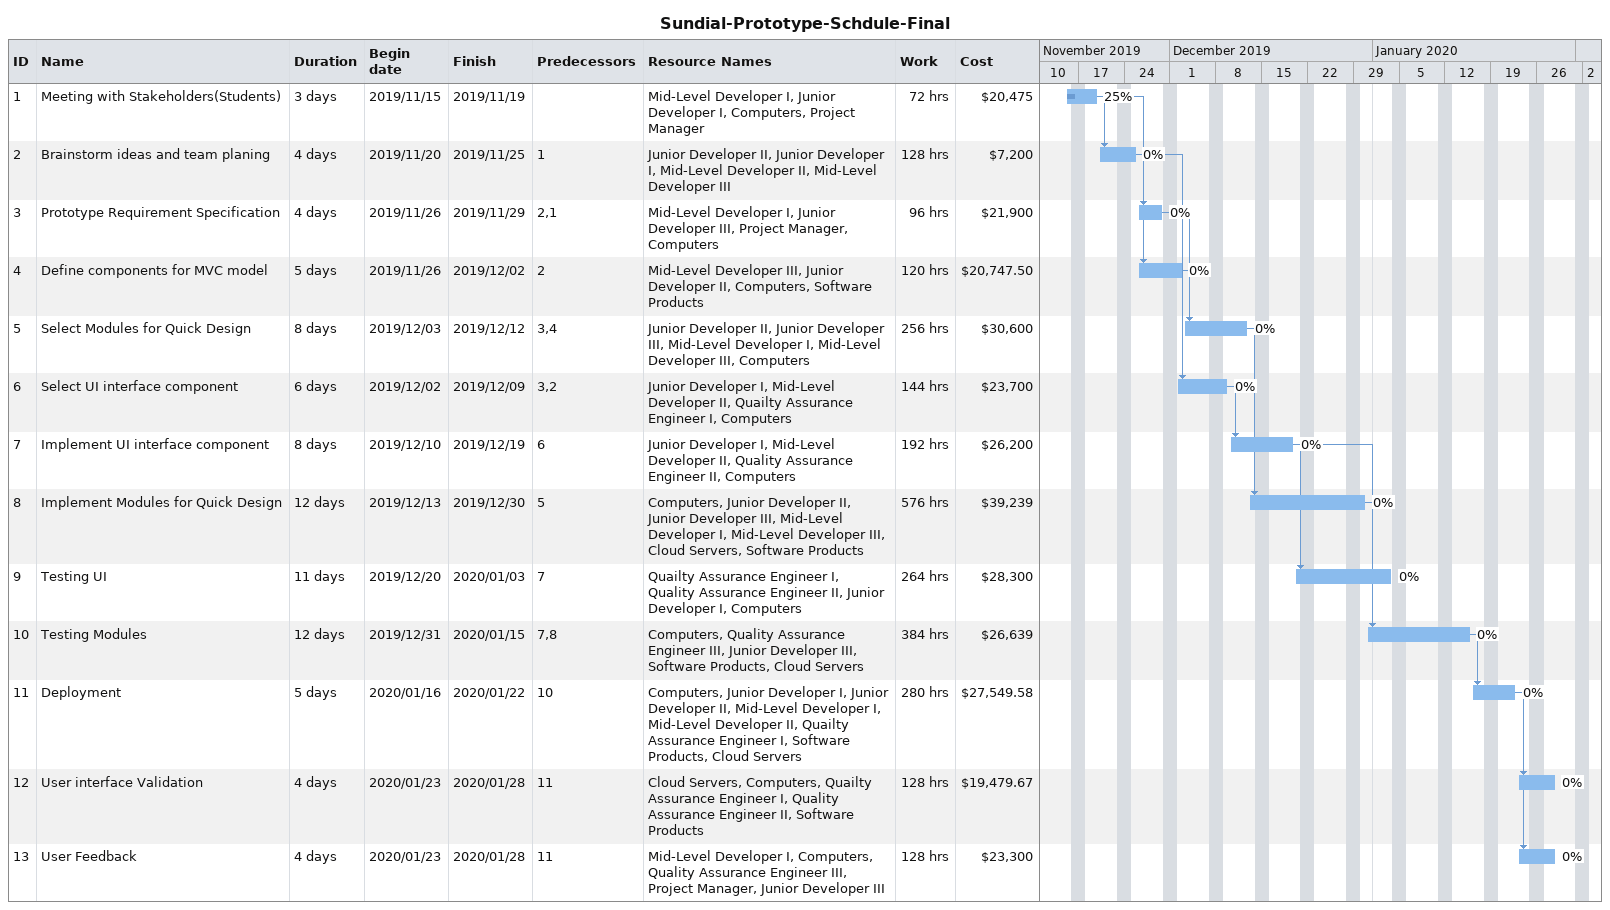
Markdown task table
Sundial-Prototype-Schdule-Final

| ID | Task | Duration | Start | Finish | Predecessors | Resources | % complete | Work (h) | Cost ($) |
|---|---|---|---|---|---|---|---|---|---|
| 1 | Meeting with Stakeholders(Students) | 3d | 2019-11-15 | 2019-11-19 |  | Mid-Level Developer I, Junior Developer I, Computers, Project Manager | 25 | 72 | 20475 |
| 2 | Brainstorm ideas and team planing | 4d | 2019-11-20 | 2019-11-25 | 1 | Junior Developer II, Junior Developer I, Mid-Level Developer II, Mid-Level Developer III | 0 | 128 | 7200 |
| 3 | Prototype Requirement Specification | 4d | 2019-11-26 | 2019-11-29 | 2, 1 | Mid-Level Developer I, Junior Developer III, Project Manager, Computers | 0 | 96 | 21900 |
| 4 | Define components for MVC model | 5d | 2019-11-26 | 2019-12-02 | 2 | Mid-Level Developer III, Junior Developer II, Computers, Software Products | 0 | 120 | 20747.50 |
| 5 | Select Modules for Quick Design | 8d | 2019-12-03 | 2019-12-12 | 3, 4 | Junior Developer II, Junior Developer III, Mid-Level Developer I, Mid-Level Developer III, Computers | 0 | 256 | 30600 |
| 6 | Select UI interface component | 6d | 2019-12-02 | 2019-12-09 | 3, 2 | Junior Developer I, Mid-Level Developer II, Quailty Assurance Engineer I, Computers | 0 | 144 | 23700 |
| 7 | Implement UI interface component | 8d | 2019-12-10 | 2019-12-19 | 6 | Junior Developer I, Mid-Level Developer II, Quality Assurance Engineer II, Computers | 0 | 192 | 26200 |
| 8 | Implement Modules for Quick Design | 12d | 2019-12-13 | 2019-12-30 | 5 | Computers, Junior Developer II, Junior Developer III, Mid-Level Developer I, Mid-Level Developer III, Cloud Servers, Software Products | 0 | 576 | 39239 |
| 9 | Testing UI | 11d | 2019-12-20 | 2020-01-03 | 7 | Quailty Assurance Engineer I, Quality Assurance Engineer II, Junior Developer I, Computers | 0 | 264 | 28300 |
| 10 | Testing Modules | 12d | 2019-12-31 | 2020-01-15 | 7, 8 | Computers, Quality Assurance Engineer III, Junior Developer III, Software Products, Cloud Servers | 0 | 384 | 26639 |
| 11 | Deployment | 5d | 2020-01-16 | 2020-01-22 | 10 | Computers, Junior Developer I, Junior Developer II, Mid-Level Developer I, Mid-Level Developer II, Quailty Assurance Engineer I, Software Products, Cloud Servers | 0 | 280 | 27549.58 |
| 12 | User interface Validation | 4d | 2020-01-23 | 2020-01-28 | 11 | Cloud Servers, Computers, Quailty Assurance Engineer I, Quality Assurance Engineer II, Software Products | 0 | 128 | 19479.67 |
| 13 | User Feedback | 4d | 2020-01-23 | 2020-01-28 | 11 | Mid-Level Developer I, Computers, Quality Assurance Engineer III, Project Manager, Junior Developer III | 0 | 128 | 23300 |
